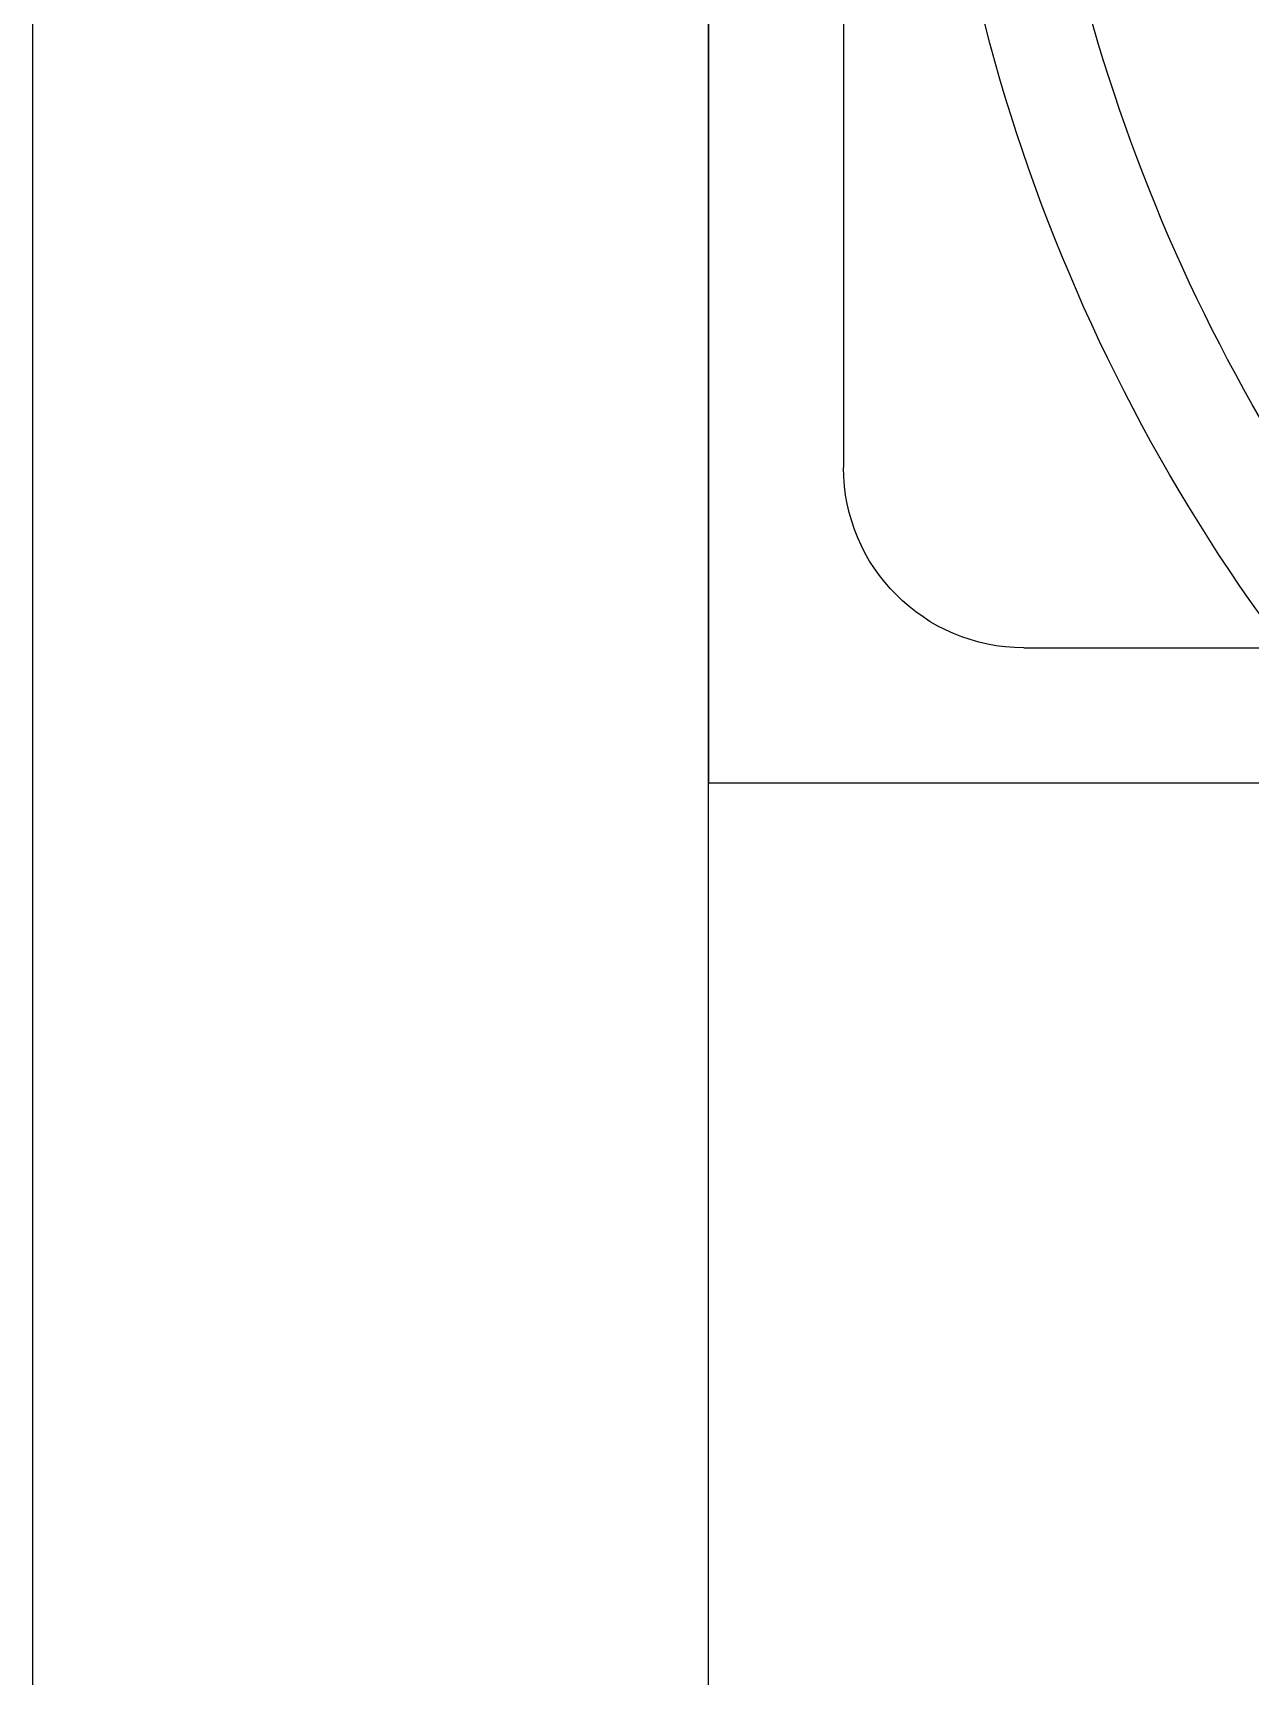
# Model space of a CAD drawing. Header units: millimetres. Extents: x -1292 to 2253, y 326 to 453.
# Drawn here: x 2092.1487 to 2092.419, y 361.3428 to 361.7077 of the extents above; entities that cross this region are included whole.
import ezdxf

# ---------------------------------------------------------------- set-up
doc = ezdxf.new("R2010")
doc.units = ezdxf.units.MM
doc.header["$LTSCALE"] = 0.5
doc.layers.add('-HIDRO', color=8, linetype='Continuous')

# ---------------------------------------------------------------- blocks, each defined once
blk = doc.blocks.new('Tanque02')
at = {"layer": '-HIDRO'}
for p, q in [((-0.2799999999999976, 0), (0.2800000000000011, 0)), ((0.2800000000000011, 0), (0.2800000000000011, -0.3460379117134243)), ((-0.2099999999999973, -0.03), (0.2100000000000008, -0.0299999999999994)), ((0.25, -0.07), (0.25, -0.3378684683118399))]:
    blk.add_line(p, q, dxfattribs=at)
for centre, radius, start, end in [((0.2100000000000008, -0.07), 0.04, 0, 90), ((0.0123516011048643, -0.4456002352024729), 0.3968284429309494, 53.21103504987942, 91.78366482260236), ((0.0047623812814201, -0.4580886535723688), 0.3877709138813917, 54.8202909873005, 90.70369178829509)]:
    blk.add_arc(centre, radius, start, end, dxfattribs=at)

msp = doc.modelspace()

# ---------------------------------------------------------------- linework, layer by layer
at = {"layer": '-HIDRO', "ltscale": 0.05}
for p, q in [((2092.148737509405, 339.4711706296305), (2092.148737509405, 364.4711706296305)), ((2092.298737509406, 361.32117062963), (2092.298737509407, 364.32117062963))]:
    msp.add_line(p, q, dxfattribs=at)

# ---------------------------------------------------------------- block references
at = {"layer": '-HIDRO', "ltscale": 0.05, "xscale": -1, "rotation": 90}
msp.add_blockref('Tanque02', (2092.298737509406, 361.8211706296309), dxfattribs=at)

doc.saveas('drawing.dxf')
